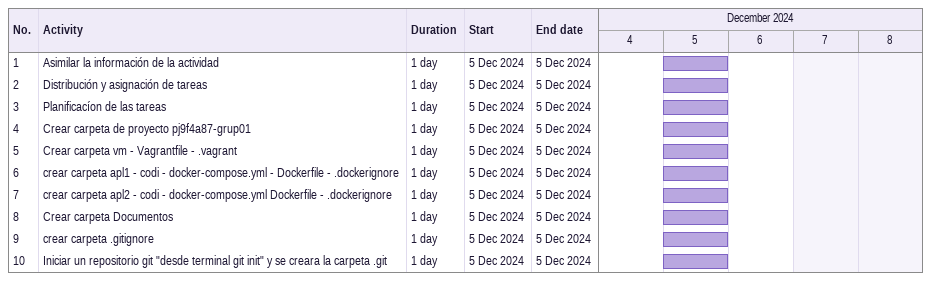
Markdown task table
| ID | Task | Duration | Start | Finish |
|---|---|---|---|---|
| 1 | Asimilar la información de la actividad | 1d | 2024-12-05 | 2024-12-05 |
| 2 | Distribución y asignación de tareas | 1d | 2024-12-05 | 2024-12-05 |
| 3 | Planificacíon de las tareas | 1d | 2024-12-05 | 2024-12-05 |
| 4 | Crear carpeta de proyecto pj9f4a87-grup01 | 1d | 2024-12-05 | 2024-12-05 |
| 5 | Crear carpeta vm - Vagrantfile - .vagrant | 1d | 2024-12-05 | 2024-12-05 |
| 6 | crear carpeta apl1 - codi - docker-compose.yml - Dockerfile - .dockerignore | 1d | 2024-12-05 | 2024-12-05 |
| 7 | crear carpeta apl2 - codi - docker-compose.yml Dockerfile - .dockerignore | 1d | 2024-12-05 | 2024-12-05 |
| 8 | Crear carpeta Documentos | 1d | 2024-12-05 | 2024-12-05 |
| 9 | crear carpeta .gitignore | 1d | 2024-12-05 | 2024-12-05 |
| 10 | Iniciar un repositorio git "desde terminal git init" y se creara la carpeta .git | 1d | 2024-12-05 | 2024-12-05 |
